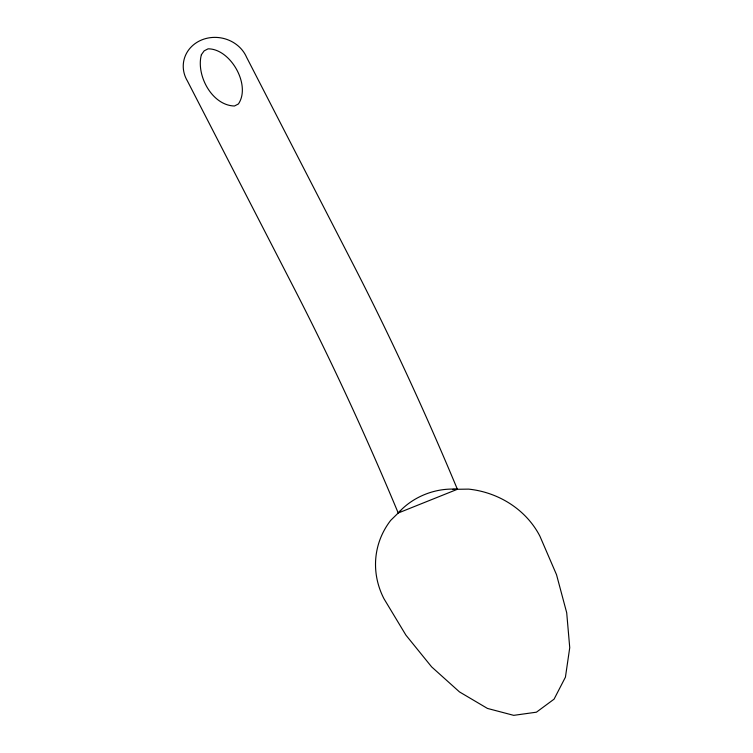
<?xml version="1.0" encoding="UTF-8"?>
<svg xmlns="http://www.w3.org/2000/svg" width="753" height="753" viewBox="0 0 753 753"><rect width="100%" height="100%" fill="white"/><g stroke="black" fill="none" stroke-linecap="round" stroke-linejoin="round"><path stroke-width="1.13" d="M398.224 513.009C412.729 496.622 435.62 487.586 457.391 489.281A822.756 203.658 68.1 0 0 353.232 264.472L246.589 57.266A32.963 29.856 11.2 0 0 201.936 39.834A32.963 29.856 11.2 0 0 187.422 80.995L294.065 288.201A822.756 203.658 68.1 0 1 398.224 513.009L457.391 489.281M400.737 510.543L390.685 520.389A86.708 78.519 11.2 0 0 383.955 598.701L405.895 635.108L431.648 666.894L459.471 691.903L487.455 708.432L513.706 715.35L536.428 712.187L554.067 699.16L565.428 677.163L569.739 647.684L566.698 612.735L556.523 574.699L539.901 536.164A86.708 78.519 11.2 0 0 468.658 489.121L452.892 489.337M201.39 54.705C195.865 75.074 211.885 105.429 234.465 106.004L238.4 103.97C251.267 85.136 230.54 48.663 208.073 48.832L204.148 50.865L201.39 54.705"/></g></svg>
